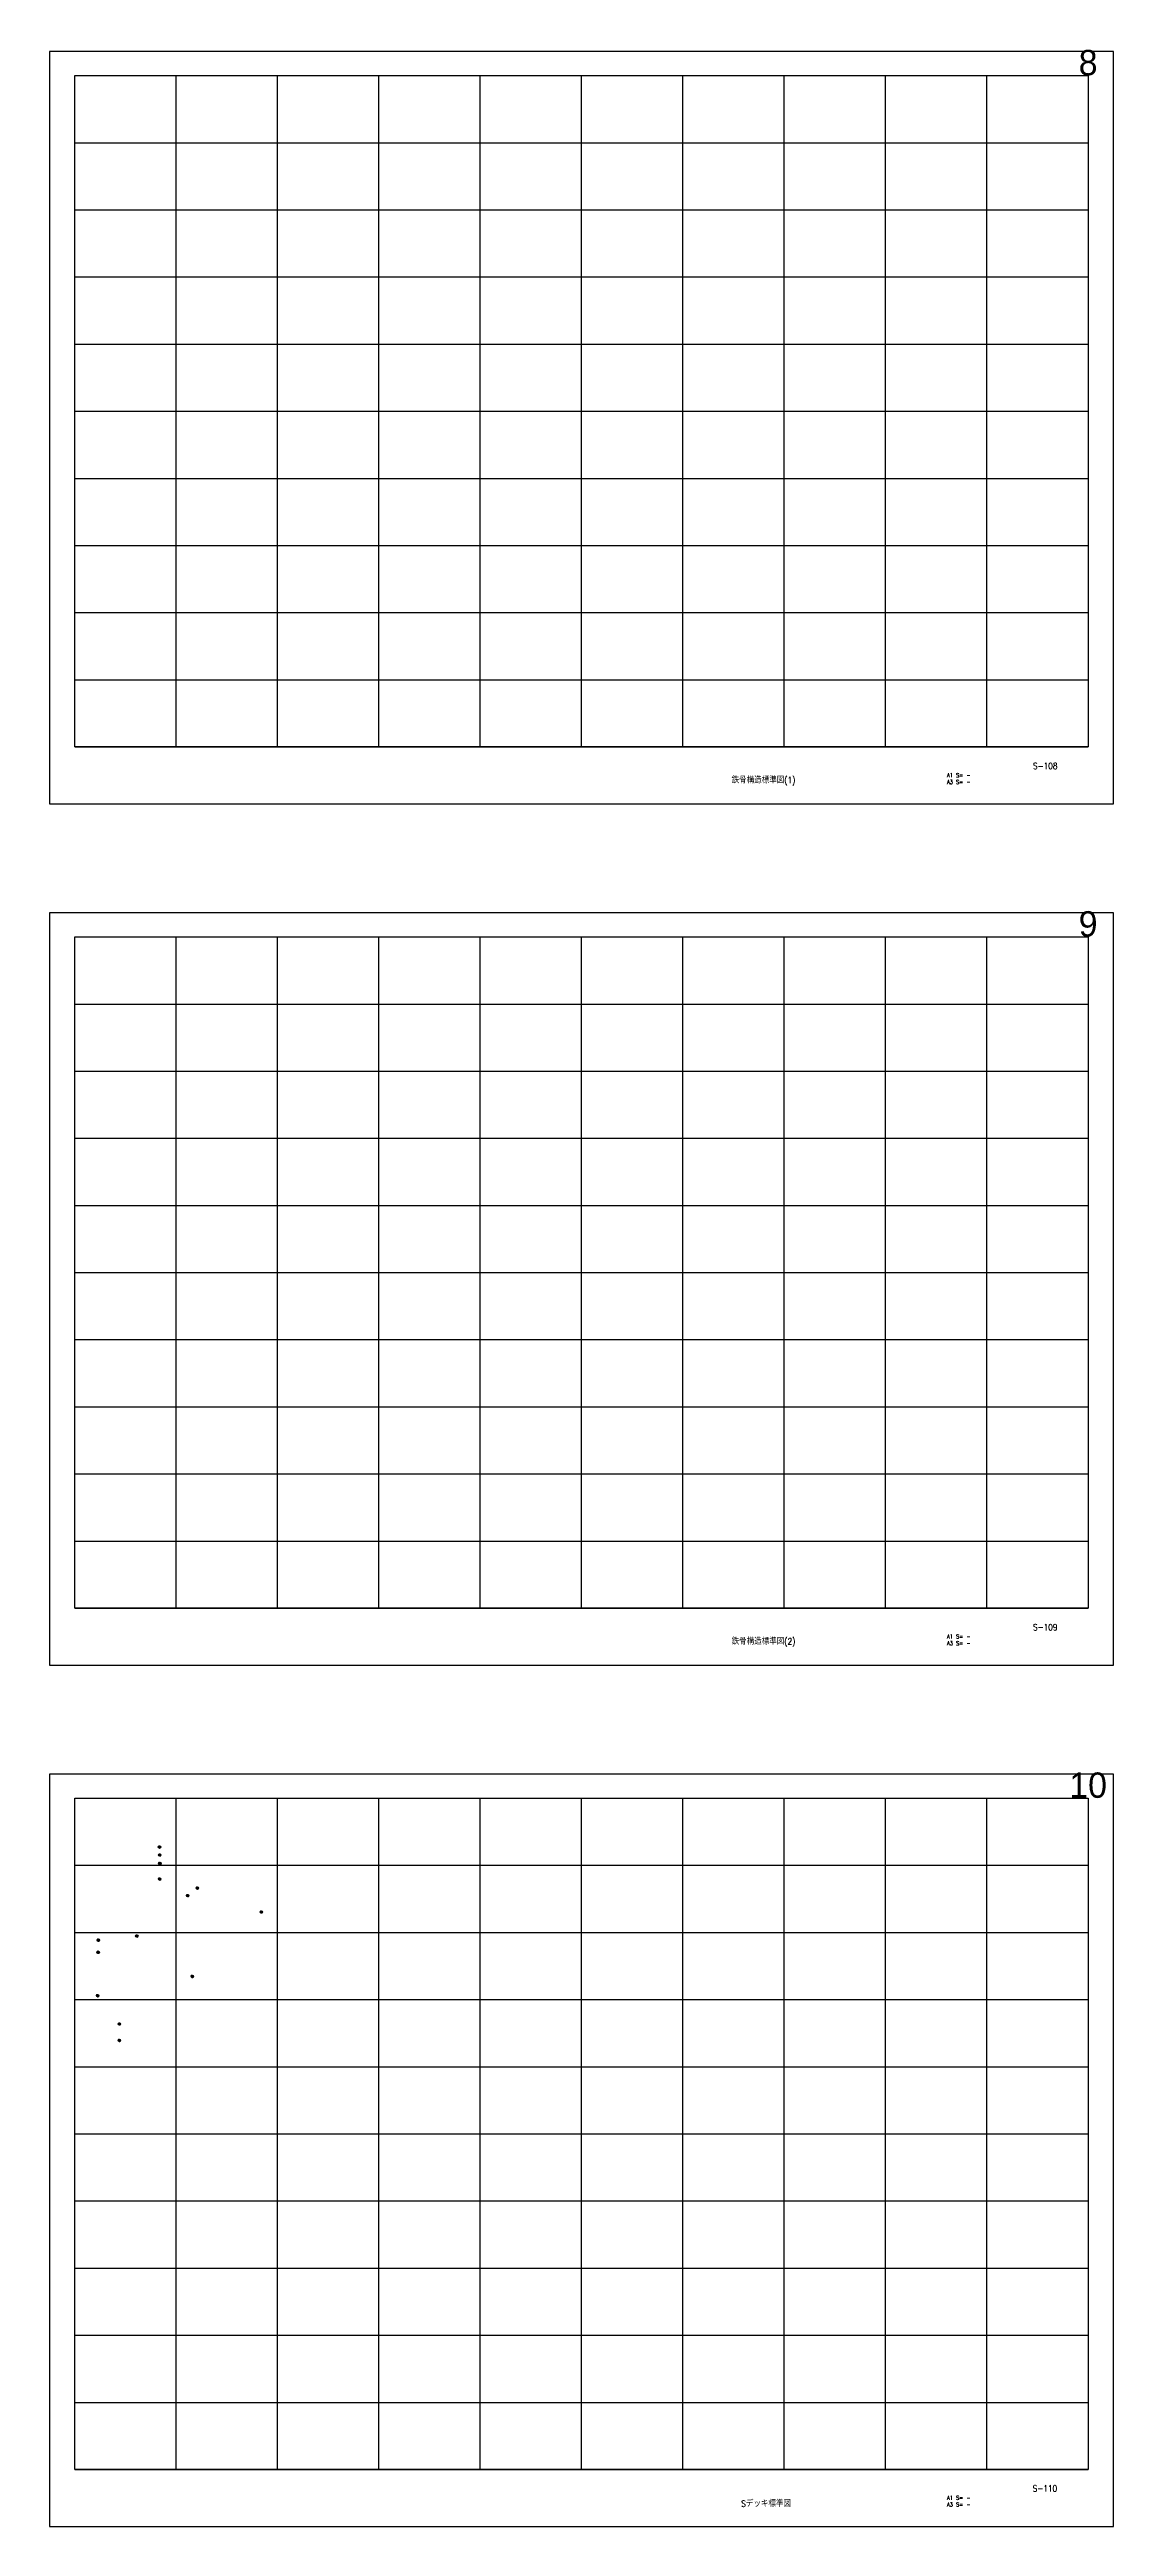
# Model space of a CAD drawing. Extents: x -180000 to 810000, y -1678500 to 210463.
# Drawn here: x 0 to 210000, y -1678500 to -1189605 of the extents above; entities that cross this region are included whole.
import ezdxf

# ---------------------------------------------------------------- set-up
doc = ezdxf.new("R2010")
doc.units = 0
doc.header["$MEASUREMENT"] = 0
doc.layers.get('0').update_dxf_attribs({"color": 3, "linetype": 'CONTINUOUS'})
doc.layers.add('99_レイアウト枠', color=251, linetype='CONTINUOUS', plot=False)
doc.layers.add('99_頁番号', color=6, linetype='CONTINUOUS')
doc.layers.add('注記', color=3, linetype='CONTINUOUS')
doc.styles.add('DRACAD', font='txt', dxfattribs={"width": 0.85, "bigfont": 'extfont2'})
doc.styles.get("Standard").update_dxf_attribs({"font": 'Osaka.ttc'})

# ---------------------------------------------------------------- blocks, each defined once
blk = doc.blocks.new('標準図マーク')
h = blk.add_hatch()
h.set_pattern_fill('ANSI31', color=256, scale=200)
h.paths.add_polyline_path([(7471, -387120, 1), (6971, -387120, 1)])
blk.add_circle((7221, -387120), 250)

msp = doc.modelspace()

# ---------------------------------------------------------------- linework, layer by layer
at = {"layer": '99_レイアウト枠'}
for p, q in [((5000, -1327250), (5000, -1194750)), ((25000, -1327250), (25000, -1194750)), ((45000, -1327250), (45000, -1194750)), ((65000, -1327250), (65000, -1194750)), ((85000, -1327250), (85000, -1194750)), ((105000, -1327250), (105000, -1194750)), ((125000, -1327250), (125000, -1194750)), ((145000, -1327250), (145000, -1194750)), ((165000, -1327250), (165000, -1194750)), ((185000, -1327250), (185000, -1194750)), ((5000, -1208000), (205000, -1208000)), ((5000, -1221250), (205000, -1221250)), ((5000, -1234500), (205000, -1234500)), ((5000, -1247750), (205000, -1247750)), ((5000, -1261000), (205000, -1261000)), ((5000, -1274250), (205000, -1274250)), ((5000, -1287500), (205000, -1287500)), ((5000, -1300750), (205000, -1300750)), ((5000, -1314000), (205000, -1314000)), ((5000, -1327250), (205000, -1327250)), ((5000, -1497250), (5000, -1364750)), ((25000, -1497250), (25000, -1364750)), ((45000, -1497250), (45000, -1364750)), ((65000, -1497250), (65000, -1364750)), ((85000, -1497250), (85000, -1364750)), ((105000, -1497250), (105000, -1364750)), ((125000, -1497250), (125000, -1364750)), ((145000, -1497250), (145000, -1364750)), ((165000, -1497250), (165000, -1364750)), ((185000, -1497250), (185000, -1364750)), ((5000, -1378000), (205000, -1378000)), ((5000, -1391250), (205000, -1391250)), ((5000, -1404500), (205000, -1404500)), ((5000, -1417750), (205000, -1417750)), ((5000, -1431000), (205000, -1431000)), ((5000, -1444250), (205000, -1444250)), ((5000, -1457500), (205000, -1457500)), ((5000, -1470750), (205000, -1470750)), ((5000, -1484000), (205000, -1484000)), ((5000, -1497250), (205000, -1497250)), ((5000, -1667250), (5000, -1534750)), ((25000, -1667250), (25000, -1534750)), ((45000, -1667250), (45000, -1534750)), ((65000, -1667250), (65000, -1534750)), ((85000, -1667250), (85000, -1534750)), ((105000, -1667250), (105000, -1534750)), ((125000, -1667250), (125000, -1534750)), ((145000, -1667250), (145000, -1534750)), ((165000, -1667250), (165000, -1534750)), ((185000, -1667250), (185000, -1534750)), ((5000, -1548000), (205000, -1548000)), ((5000, -1561250), (205000, -1561250)), ((5000, -1574500), (205000, -1574500)), ((5000, -1587750), (205000, -1587750)), ((5000, -1601000), (205000, -1601000)), ((5000, -1614250), (205000, -1614250)), ((5000, -1627500), (205000, -1627500)), ((5000, -1640750), (205000, -1640750)), ((5000, -1654000), (205000, -1654000)), ((5000, -1667250), (205000, -1667250))]:
    msp.add_line(p, q, dxfattribs=at)
for points in [[(0, -1338500), (210000, -1338500), (210000, -1190000), (0, -1190000)], [(5000, -1194750), (205000, -1194750), (205000, -1327250), (5000, -1327250)], [(0, -1508500), (210000, -1508500), (210000, -1360000), (0, -1360000)], [(5000, -1364750), (205000, -1364750), (205000, -1497250), (5000, -1497250)], [(0, -1678500), (210000, -1678500), (210000, -1530000), (0, -1530000)], [(5000, -1534750), (205000, -1534750), (205000, -1667250), (5000, -1667250)]]:
    msp.add_lwpolyline(points, close=True, dxfattribs=at)

# ---------------------------------------------------------------- block references
at = {"layer": '注記', "xscale": 0.95, "yscale": 0.95, "zscale": 0.95}
for p in [(14844.1, -1176642.1), (14899.5, -1178212.6), (14907.5, -1179876.4), (14873.4, -1182964.7), (20406, -1186232.9), (22299.3, -1184718.5), (34938.2, -1189445), (2794.9, -1195013.4), (10366.2, -1194203.3), (2738.4, -1197388.4), (2627.4, -1205990.3), (21318.6, -1202178.1), (6934.8, -1211556.9), (6904.9, -1214788.5)]:
    msp.add_blockref('標準図マーク', p, dxfattribs=at)

# ---------------------------------------------------------------- texts
at = {"layer": '99_レイアウト枠', "char_height": 5000, "attachment_point": 8}
for s, insert in [('8', (205000, -1194750)), ('9', (205000, -1364750)), ('10', (205000, -1534750))]:
    msp.add_mtext(s, dxfattribs=dict(at, insert=insert))
at = {"layer": '99_頁番号', "attachment_point": 4, "style": 'DRACAD'}
for s, insert, char_height in [('{鉄骨構造標準図(1)  }', (134630.6, -1334003.9), 1250), ('A1 S= - ^JA3 S= - ', (177130.6, -1333507.5), 800), ('{S-108}', (194130.6, -1331003.9), 1250), ('{S-109}', (194130.4, -1501003.9), 1250), ('{鉄骨構造標準図(2)  }', (134630.6, -1504003.9), 1250), ('A1 S= - ^JA3 S= - ', (177130.6, -1503507.5), 800), ('{S-110}', (194058.6, -1671003.9), 1250), ('{  Sデッキ標準図  }', (134630.6, -1674003.9), 1250), ('A1 S= - ^JA3 S= - ', (177130.6, -1673507.5), 800)]:
    msp.add_mtext(s, dxfattribs=dict(at, insert=insert, char_height=char_height))

doc.saveas('drawing.dxf')
